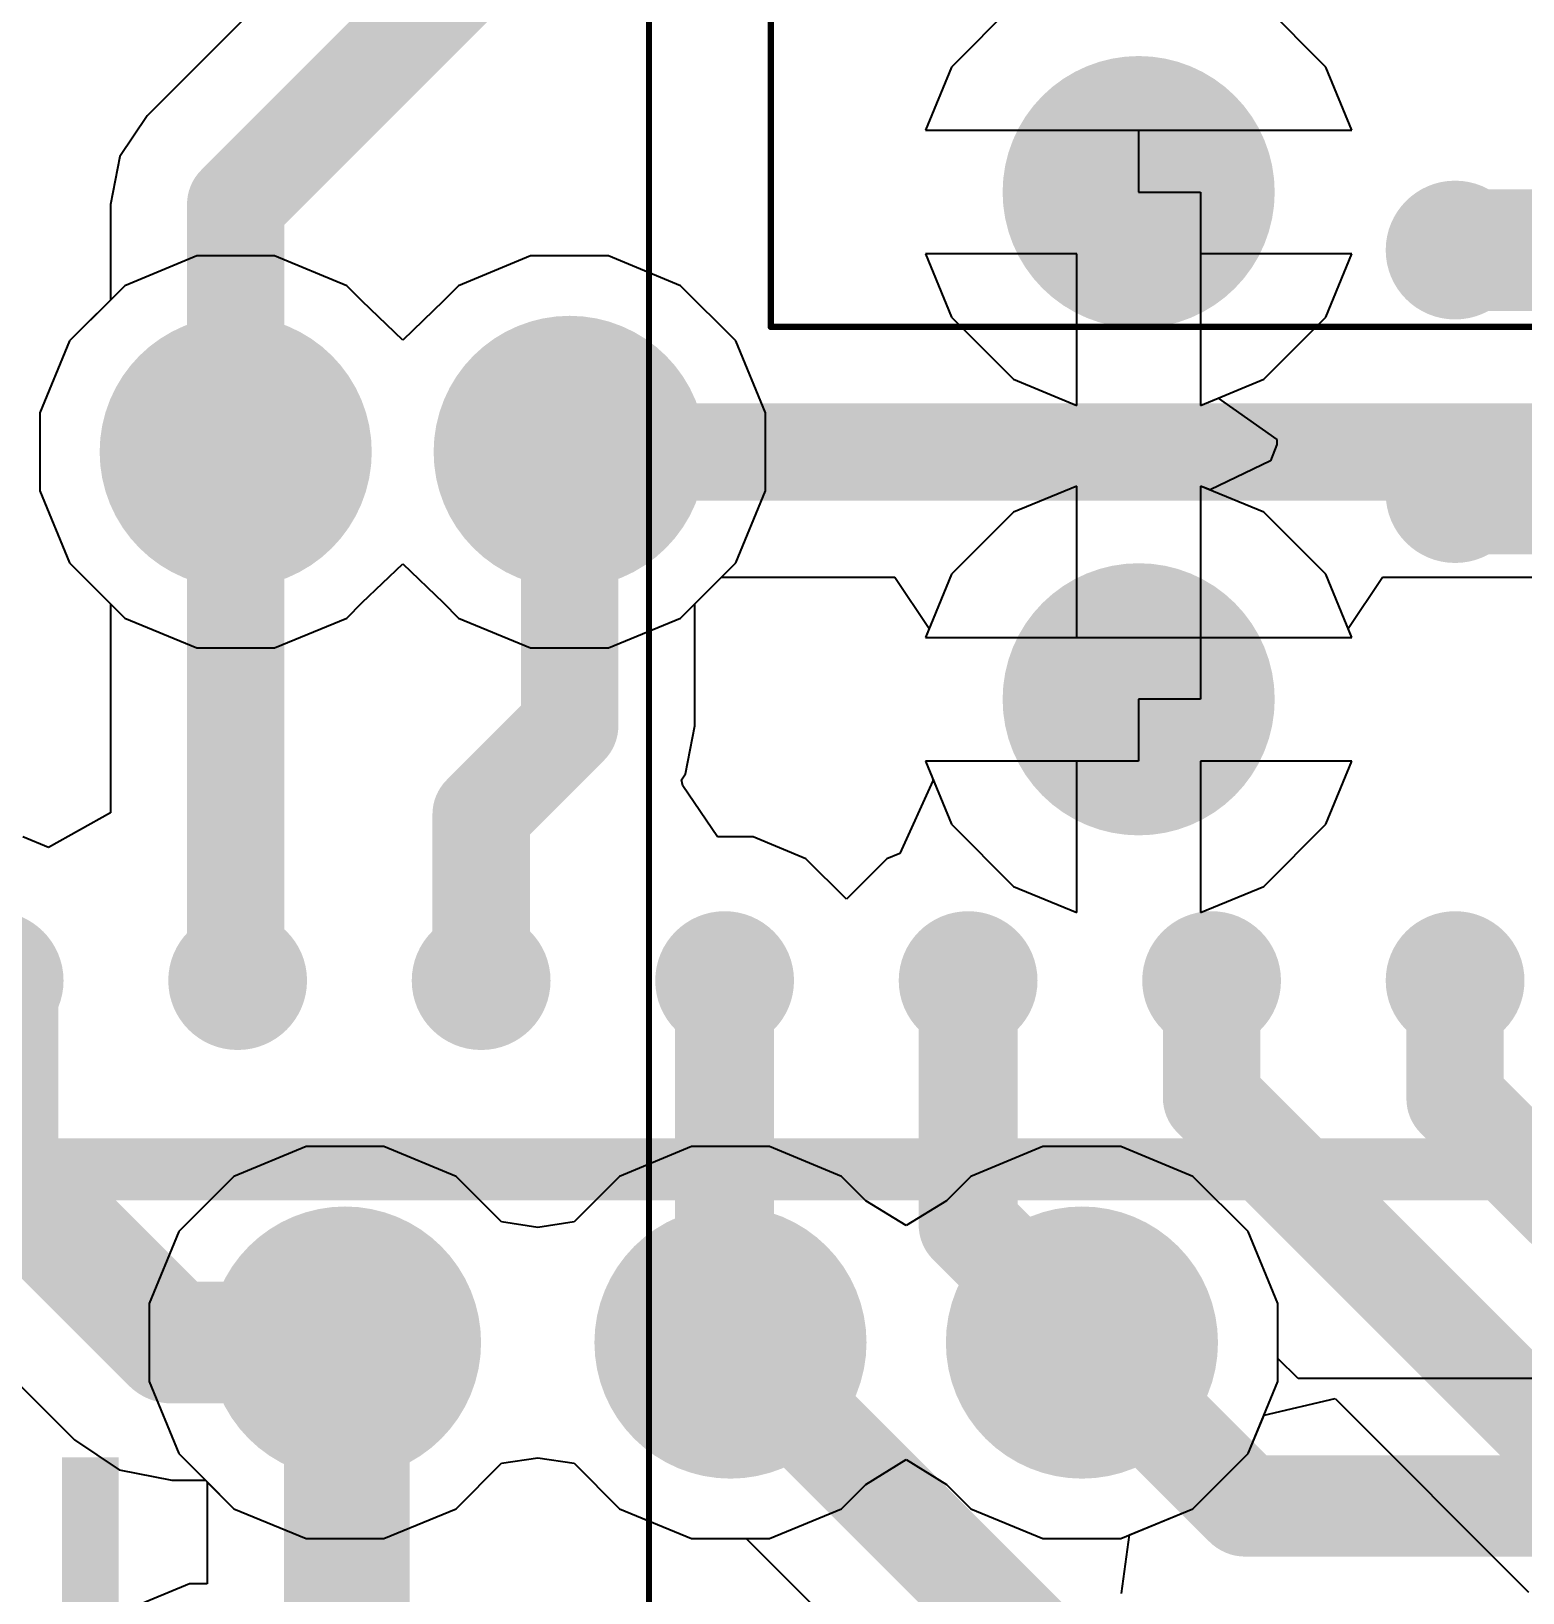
# Model space of a CAD drawing. Header units: inches. Extents: x 0 to 323, y -26 to 38.
# Drawn here: x 17.481 to 20.543, y 3.068 to 6.274 of the extents above; entities that cross this region are included whole.
import ezdxf

# ---------------------------------------------------------------- set-up
doc = ezdxf.new("R2010")
doc.units = ezdxf.units.IN
for name, color, linetype in [('Bottom Layer', 5, 'Continuous'), ('Bottom Overlay', 54, 'Continuous'), ('Bottom Paste', 16, 'Continuous'), ('Bottom Solder', 6, 'Continuous'), ('Drill Drawing', 1, 'Continuous'), ('GND', 76, 'Continuous'), ('Mechanical 3', 76, 'Continuous'), ('Power', 16, 'Continuous'), ('Top Layer', 1, 'Continuous'), ('Top Solder', 216, 'Continuous'), ('Via Holes', 16, 'Continuous')]:
    doc.layers.add(name, color=color, linetype=linetype)
doc.styles.add('Arial', font='', dxfattribs={"height": 0.2})
doc.styles.get('Arial').set_extended_font_data('Arial')

# ---------------------------------------------------------------- blocks, each defined once
blk = doc.blocks.new('_____2____40_B_23')
at = {"layer": 'Bottom Layer'}
h = blk.add_hatch(color=5, dxfattribs=at)
edge = h.paths.add_edge_path()
edge.add_arc((-2.25, 2), 0.1425, 0, 360)
h = blk.add_hatch(color=5, dxfattribs=at)
edge = h.paths.add_edge_path()
edge.add_arc((-1.75, 2), 0.1425, 0, 360)
h = blk.add_hatch(color=5, dxfattribs=at)
edge = h.paths.add_edge_path()
edge.add_arc((-1.25, 2), 0.1425, 0, 360)
h = blk.add_hatch(color=5, dxfattribs=at)
edge = h.paths.add_edge_path()
edge.add_arc((-0.75, 2), 0.1425, 0, 360)
h = blk.add_hatch(color=5, dxfattribs=at)
edge = h.paths.add_edge_path()
edge.add_arc((-0.25, 2), 0.1425, 0, 360)
h = blk.add_hatch(color=5, dxfattribs=at)
edge = h.paths.add_edge_path()
edge.add_arc((0.25, 2), 0.1425, 0, 360)
h = blk.add_hatch(color=5, dxfattribs=at)
edge = h.paths.add_edge_path()
edge.add_arc((0.75, 2), 0.1425, 0, 360)
h = blk.add_hatch(color=5, dxfattribs=at)
edge = h.paths.add_edge_path()
edge.add_arc((-2.25, 1), 0.1425, 0, 360)
h = blk.add_hatch(color=5, dxfattribs=at)
edge = h.paths.add_edge_path()
edge.add_arc((-2.25, 0.5), 0.1425, 0, 360)
at = {"layer": 'Bottom Paste'}
h = blk.add_hatch(color=16, dxfattribs=at)
edge = h.paths.add_edge_path()
edge.add_arc((-2.25, 2), 0.1425, 0, 360)
h = blk.add_hatch(color=16, dxfattribs=at)
edge = h.paths.add_edge_path()
edge.add_arc((-1.75, 2), 0.1425, 0, 360)
h = blk.add_hatch(color=16, dxfattribs=at)
edge = h.paths.add_edge_path()
edge.add_arc((-1.25, 2), 0.1425, 0, 360)
h = blk.add_hatch(color=16, dxfattribs=at)
edge = h.paths.add_edge_path()
edge.add_arc((-0.75, 2), 0.1425, 0, 360)
h = blk.add_hatch(color=16, dxfattribs=at)
edge = h.paths.add_edge_path()
edge.add_arc((-0.25, 2), 0.1425, 0, 360)
h = blk.add_hatch(color=16, dxfattribs=at)
edge = h.paths.add_edge_path()
edge.add_arc((0.25, 2), 0.1425, 0, 360)
h = blk.add_hatch(color=16, dxfattribs=at)
edge = h.paths.add_edge_path()
edge.add_arc((0.75, 2), 0.1425, 0, 360)
h = blk.add_hatch(color=16, dxfattribs=at)
edge = h.paths.add_edge_path()
edge.add_arc((-2.25, 1), 0.1425, 0, 360)
h = blk.add_hatch(color=16, dxfattribs=at)
edge = h.paths.add_edge_path()
edge.add_arc((-2.25, 0.5), 0.1425, 0, 360)
at = {"layer": 'Bottom Solder'}
h = blk.add_hatch(color=6, dxfattribs=at)
edge = h.paths.add_edge_path()
edge.add_arc((-2.25, 2), 0.1425, 0, 360)
h = blk.add_hatch(color=6, dxfattribs=at)
edge = h.paths.add_edge_path()
edge.add_arc((-1.75, 2), 0.1425, 0, 360)
h = blk.add_hatch(color=6, dxfattribs=at)
edge = h.paths.add_edge_path()
edge.add_arc((-1.25, 2), 0.1425, 0, 360)
h = blk.add_hatch(color=6, dxfattribs=at)
edge = h.paths.add_edge_path()
edge.add_arc((-0.75, 2), 0.1425, 0, 360)
h = blk.add_hatch(color=6, dxfattribs=at)
edge = h.paths.add_edge_path()
edge.add_arc((-0.25, 2), 0.1425, 0, 360)
h = blk.add_hatch(color=6, dxfattribs=at)
edge = h.paths.add_edge_path()
edge.add_arc((0.25, 2), 0.1425, 0, 360)
h = blk.add_hatch(color=6, dxfattribs=at)
edge = h.paths.add_edge_path()
edge.add_arc((0.75, 2), 0.1425, 0, 360)
h = blk.add_hatch(color=6, dxfattribs=at)
edge = h.paths.add_edge_path()
edge.add_arc((-2.25, 1), 0.1425, 0, 360)
h = blk.add_hatch(color=6, dxfattribs=at)
edge = h.paths.add_edge_path()
edge.add_arc((-2.25, 0.5), 0.1425, 0, 360)
at = {"layer": 'Bottom Overlay'}
blk.add_lwpolyline([(3.1496, 2.3876, 0.127, 0.127, 0), (-3.4544, 2.3876, 0.127, 0.127, 0)], format="xyseb", dxfattribs=at)

msp = doc.modelspace()

# ---------------------------------------------------------------- hatches: boundary and pattern name
at = {"layer": 'Bottom Layer'}
h = msp.add_hatch(color=5, dxfattribs=at)
edge = h.paths.add_edge_path()
edge.add_arc((19.7546, 5.9436), 0.25, 0, 360)
h = msp.add_hatch(color=5, dxfattribs=at)
edge = h.paths.add_edge_path()
edge.add_arc((17.9004, 5.4102), 0.25, 0, 360)
h = msp.add_hatch(color=5, dxfattribs=at)
edge = h.paths.add_edge_path()
edge.add_arc((18.5862, 5.4102), 0.25, 0, 360)
h = msp.add_hatch(color=5, dxfattribs=at)
edge = h.paths.add_edge_path()
edge.add_arc((19.7546, 4.9022), 0.25, 0, 360)
h = msp.add_hatch(color=5, dxfattribs=at)
edge = h.paths.add_edge_path()
edge.add_arc((18.1249, 3.5814), 0.25, 0, 360)
h = msp.add_hatch(color=5, dxfattribs=at)
edge = h.paths.add_edge_path()
edge.add_arc((18.9164, 3.5814), 0.25, 0, 360)
h = msp.add_hatch(color=5, dxfattribs=at)
edge = h.paths.add_edge_path()
edge.add_arc((19.6381, 3.5814), 0.25, 0, 360)
at = {"layer": 'Bottom Solder'}
h = msp.add_hatch(color=6, dxfattribs=at)
edge = h.paths.add_edge_path()
edge.add_arc((19.7546, 5.9436), 0.15, 0, 360)
h = msp.add_hatch(color=6, dxfattribs=at)
edge = h.paths.add_edge_path()
edge.add_arc((17.9004, 5.4102), 0.15, 0, 360)
h = msp.add_hatch(color=6, dxfattribs=at)
edge = h.paths.add_edge_path()
edge.add_arc((18.5862, 5.4102), 0.15, 0, 360)
h = msp.add_hatch(color=6, dxfattribs=at)
edge = h.paths.add_edge_path()
edge.add_arc((19.7546, 4.9022), 0.15, 0, 360)
h = msp.add_hatch(color=6, dxfattribs=at)
edge = h.paths.add_edge_path()
edge.add_arc((18.1249, 3.5814), 0.15, 0, 360)
h = msp.add_hatch(color=6, dxfattribs=at)
edge = h.paths.add_edge_path()
edge.add_arc((18.9164, 3.5814), 0.15, 0, 360)
h = msp.add_hatch(color=6, dxfattribs=at)
edge = h.paths.add_edge_path()
edge.add_arc((19.6381, 3.5814), 0.15, 0, 360)
at = {"layer": 'GND'}
h = msp.add_hatch(color=76, dxfattribs=at)
edge = h.paths.add_edge_path()
edge.add_arc((19.7546, 5.9436), 0.25, 0, 360)
h = msp.add_hatch(color=76, dxfattribs=at)
edge = h.paths.add_edge_path()
edge.add_arc((17.9004, 5.4102), 0.25, 0, 360)
h = msp.add_hatch(color=76, dxfattribs=at)
edge = h.paths.add_edge_path()
edge.add_arc((18.5862, 5.4102), 0.25, 0, 360)
h = msp.add_hatch(color=76, dxfattribs=at)
edge = h.paths.add_edge_path()
edge.add_arc((19.7546, 4.9022), 0.25, 0, 360)
h = msp.add_hatch(color=76, dxfattribs=at)
edge = h.paths.add_edge_path()
edge.add_arc((18.1249, 3.5814), 0.25, 0, 360)
h = msp.add_hatch(color=76, dxfattribs=at)
edge = h.paths.add_edge_path()
edge.add_arc((18.9164, 3.5814), 0.25, 0, 360)
h = msp.add_hatch(color=76, dxfattribs=at)
edge = h.paths.add_edge_path()
edge.add_arc((19.6381, 3.5814), 0.25, 0, 360)
at = {"layer": 'Power'}
h = msp.add_hatch(color=16, dxfattribs=at)
edge = h.paths.add_edge_path()
edge.add_arc((19.7546, 5.9436), 0.25, 0, 360)
h = msp.add_hatch(color=16, dxfattribs=at)
edge = h.paths.add_edge_path()
edge.add_arc((17.9004, 5.4102), 0.25, 0, 360)
h = msp.add_hatch(color=16, dxfattribs=at)
edge = h.paths.add_edge_path()
edge.add_arc((18.5862, 5.4102), 0.25, 0, 360)
h = msp.add_hatch(color=16, dxfattribs=at)
edge = h.paths.add_edge_path()
edge.add_arc((19.7546, 4.9022), 0.25, 0, 360)
h = msp.add_hatch(color=16, dxfattribs=at)
edge = h.paths.add_edge_path()
edge.add_arc((18.1249, 3.5814), 0.25, 0, 360)
h = msp.add_hatch(color=16, dxfattribs=at)
edge = h.paths.add_edge_path()
edge.add_arc((18.9164, 3.5814), 0.25, 0, 360)
h = msp.add_hatch(color=16, dxfattribs=at)
edge = h.paths.add_edge_path()
edge.add_arc((19.6381, 3.5814), 0.25, 0, 360)
at = {"layer": 'Top Layer'}
h = msp.add_hatch(color=1, dxfattribs=at)
edge = h.paths.add_edge_path()
edge.add_arc((19.7546, 5.9436), 0.25, 0, 360)
h = msp.add_hatch(color=1, dxfattribs=at)
edge = h.paths.add_edge_path()
edge.add_arc((17.9004, 5.4102), 0.25, 0, 360)
h = msp.add_hatch(color=1, dxfattribs=at)
edge = h.paths.add_edge_path()
edge.add_arc((18.5862, 5.4102), 0.25, 0, 360)
h = msp.add_hatch(color=1, dxfattribs=at)
edge = h.paths.add_edge_path()
edge.add_arc((19.7546, 4.9022), 0.25, 0, 360)
h = msp.add_hatch(color=1, dxfattribs=at)
edge = h.paths.add_edge_path()
edge.add_arc((18.1249, 3.5814), 0.25, 0, 360)
h = msp.add_hatch(color=1, dxfattribs=at)
edge = h.paths.add_edge_path()
edge.add_arc((18.9164, 3.5814), 0.25, 0, 360)
h = msp.add_hatch(color=1, dxfattribs=at)
edge = h.paths.add_edge_path()
edge.add_arc((19.6381, 3.5814), 0.25, 0, 360)
at = {"layer": 'Top Solder'}
h = msp.add_hatch(color=216, dxfattribs=at)
edge = h.paths.add_edge_path()
edge.add_arc((19.7546, 5.9436), 0.15, 0, 360)
h = msp.add_hatch(color=216, dxfattribs=at)
edge = h.paths.add_edge_path()
edge.add_arc((17.9004, 5.4102), 0.15, 0, 360)
h = msp.add_hatch(color=216, dxfattribs=at)
edge = h.paths.add_edge_path()
edge.add_arc((18.5862, 5.4102), 0.15, 0, 360)
h = msp.add_hatch(color=216, dxfattribs=at)
edge = h.paths.add_edge_path()
edge.add_arc((19.7546, 4.9022), 0.15, 0, 360)
h = msp.add_hatch(color=216, dxfattribs=at)
edge = h.paths.add_edge_path()
edge.add_arc((18.1249, 3.5814), 0.15, 0, 360)
h = msp.add_hatch(color=216, dxfattribs=at)
edge = h.paths.add_edge_path()
edge.add_arc((18.9164, 3.5814), 0.15, 0, 360)
h = msp.add_hatch(color=216, dxfattribs=at)
edge = h.paths.add_edge_path()
edge.add_arc((19.6381, 3.5814), 0.15, 0, 360)
at = {"layer": 'Via Holes'}
h = msp.add_hatch(color=7, dxfattribs=at)
edge = h.paths.add_edge_path()
edge.add_arc((19.7546, 5.9436), 0.15, 0, 360)
h = msp.add_hatch(color=7, dxfattribs=at)
edge = h.paths.add_edge_path()
edge.add_arc((17.9004, 5.4102), 0.15, 0, 360)
h = msp.add_hatch(color=7, dxfattribs=at)
edge = h.paths.add_edge_path()
edge.add_arc((18.5862, 5.4102), 0.15, 0, 360)
h = msp.add_hatch(color=7, dxfattribs=at)
edge = h.paths.add_edge_path()
edge.add_arc((19.7546, 4.9022), 0.15, 0, 360)
h = msp.add_hatch(color=7, dxfattribs=at)
edge = h.paths.add_edge_path()
edge.add_arc((18.1249, 3.5814), 0.15, 0, 360)
h = msp.add_hatch(color=7, dxfattribs=at)
edge = h.paths.add_edge_path()
edge.add_arc((18.9164, 3.5814), 0.15, 0, 360)
h = msp.add_hatch(color=7, dxfattribs=at)
edge = h.paths.add_edge_path()
edge.add_arc((19.6381, 3.5814), 0.15, 0, 360)

# ---------------------------------------------------------------- linework, layer by layer
at = {"layer": 'Bottom Layer'}
for p, q in [((19.4979, 6.3278), (19.3704, 6.2003)), ((19.3704, 6.2003), (19.3167, 6.0706)), ((19.3167, 6.0706), (19.7546, 6.0706)), ((19.7546, 6.0706), (19.7546, 5.9436)), ((19.7546, 5.9436), (19.8816, 5.9436)), ((19.8816, 5.9436), (19.8816, 5.5057)), ((17.8203, 5.8126), (17.6724, 5.7513)), ((17.9804, 5.8126), (17.8203, 5.8126)), ((18.1283, 5.7513), (17.9804, 5.8126)), ((18.5061, 5.8126), (18.3582, 5.7513)), ((18.6662, 5.8126), (18.5061, 5.8126)), ((18.8141, 5.7513), (18.6662, 5.8126)), ((19.6276, 5.8166), (19.3167, 5.8166)), ((19.3167, 5.8166), (19.3704, 5.6869)), ((19.6276, 5.5057), (19.6276, 5.8166)), ((17.6724, 5.7513), (17.5593, 5.6382)), ((18.1603, 5.7194), (18.1283, 5.7513)), ((18.3582, 5.7513), (18.3263, 5.7194)), ((18.9273, 5.6382), (18.8141, 5.7513)), ((18.2433, 5.6398), (18.1603, 5.7194)), ((18.3263, 5.7194), (18.2433, 5.6398)), ((19.3704, 5.6869), (19.4979, 5.5594)), ((17.5593, 5.6382), (17.498, 5.4903)), ((18.9886, 5.4903), (18.9273, 5.6382)), ((19.4979, 5.5594), (19.6276, 5.5057)), ((19.8816, 5.5057), (19.9176, 5.5206)), ((19.9176, 5.5206), (20.0386, 5.4358)), ((17.498, 5.4903), (17.498, 5.3302)), ((18.9886, 5.3302), (18.9886, 5.4903)), ((20.0382, 5.4255), (20.0255, 5.3915)), ((20.0386, 5.4358), (20.0382, 5.4255)), ((20.0255, 5.3915), (19.9011, 5.3321)), ((17.498, 5.3302), (17.5593, 5.1823)), ((18.9273, 5.1823), (18.9886, 5.3302)), ((19.6276, 5.3401), (19.4979, 5.2864)), ((19.6276, 5.0292), (19.6276, 5.3401)), ((19.9011, 5.3321), (19.8816, 5.3401)), ((19.8816, 5.3401), (19.8816, 4.9022)), ((19.4979, 5.2864), (19.3704, 5.1589)), ((17.5593, 5.1823), (17.643, 5.0985)), ((18.8435, 5.0985), (18.9273, 5.1823)), ((19.3704, 5.1589), (19.3167, 5.0292)), ((17.643, 5.0985), (17.643, 4.6689)), ((18.8435, 4.8477), (18.8435, 5.0985)), ((19.3167, 5.0292), (19.6276, 5.0292)), ((19.8816, 4.9022), (19.7546, 4.9022)), ((19.7546, 4.9022), (19.7546, 4.7752)), ((18.8239, 4.7493), (18.8435, 4.8477)), ((18.8157, 4.7368), (18.8239, 4.7493)), ((19.7546, 4.7752), (19.3167, 4.7752)), ((19.3167, 4.7752), (19.3311, 4.7404)), ((18.8188, 4.7245), (18.8157, 4.7368)), ((18.89, 4.6195), (18.8188, 4.7245)), ((19.3317, 4.735), (19.2642, 4.5857)), ((19.3311, 4.7404), (19.3317, 4.735)), ((17.643, 4.6689), (17.516, 4.5976)), ((17.516, 4.5976), (17.463, 4.6195)), ((18.963, 4.6195), (18.89, 4.6195)), ((19.0714, 4.5746), (18.963, 4.6195)), ((19.2642, 4.5857), (19.2373, 4.5746)), ((19.1544, 4.4917), (19.0714, 4.5746)), ((19.2373, 4.5746), (19.1544, 4.4917)), ((17.4295, 3.5212), (17.5693, 3.3814)), ((20.012, 3.4326), (20.1579, 3.4663)), ((20.1579, 3.4663), (20.555, 3.0692)), ((19.9793, 3.3535), (20.012, 3.4326)), ((17.5693, 3.3814), (17.6611, 3.3201)), ((18.4461, 3.3335), (18.5206, 3.345)), ((18.5206, 3.345), (18.5952, 3.3335)), ((19.1943, 3.2902), (19.2773, 3.3413)), ((19.2773, 3.3413), (19.3602, 3.2902)), ((19.8661, 3.2403), (19.9793, 3.3535)), ((17.6611, 3.3201), (17.7693, 3.2986)), ((18.3528, 3.2403), (18.4461, 3.3335)), ((18.5952, 3.3335), (18.6884, 3.2403)), ((17.7693, 3.2986), (17.8386, 3.2986)), ((17.8386, 3.2986), (17.8969, 3.2403)), ((19.1443, 3.2403), (19.1943, 3.2902)), ((19.3602, 3.2902), (19.4102, 3.2403)), ((17.8969, 3.2403), (18.0448, 3.179)), ((18.2049, 3.179), (18.3528, 3.2403)), ((18.6884, 3.2403), (18.8363, 3.179)), ((18.9964, 3.179), (19.1443, 3.2403)), ((19.4102, 3.2403), (19.5581, 3.179)), ((19.7182, 3.179), (19.8661, 3.2403)), ((18.0448, 3.179), (18.2049, 3.179)), ((18.8363, 3.179), (18.9964, 3.179)), ((19.5581, 3.179), (19.7182, 3.179))]:
    msp.add_line(p, q, dxfattribs=at)
for points in [[(20.4044, 5.8246, 0.25, 0.25, 0), (20.9044, 5.8246, 0.25, 0.25, 0)], [(17.9004, 4.3286, 0.2, 0.2, 0), (17.9004, 5.4102, 0.2, 0.2, 0)], [(18.5862, 4.8477, 0.2, 0.2, 0), (18.5862, 5.4102, 0.2, 0.2, 0)], [(20.4044, 5.3246, 0.25, 0.25, 0), (20.9044, 5.3246, 0.25, 0.25, 0)], [(18.4044, 4.6659, 0.2, 0.2, 0), (18.5862, 4.8477, 0.2, 0.2, 0)], [(18.4044, 4.3246, 0.2, 0.2, 0), (18.4044, 4.6659, 0.2, 0.2, 0)], [(17.4044, 4.3246, 0.25, 0.25, 0), (17.4111, 4.3179, 0.25, 0.25, 0)], [(17.4111, 3.9396, 0.25, 0.25, 0), (17.4111, 4.3179, 0.25, 0.25, 0)], [(18.9044, 3.5948, 0.2032, 0.2032, 0), (18.9044, 4.3246, 0.2032, 0.2032, 0)], [(19.4044, 3.8234, 0.2032, 0.2032, 0), (19.4044, 4.3246, 0.2032, 0.2032, 0)], [(19.9044, 4.3246, 0.254, 0.254, 0), (19.9103, 4.3187, 0.254, 0.254, 0)], [(19.9044, 4.0837, 0.2, 0.2, 0), (19.9044, 4.3246, 0.2, 0.2, 0)], [(20.4044, 4.3246, 0.254, 0.254, 0), (20.4103, 4.3187, 0.254, 0.254, 0)], [(20.4044, 4.0821, 0.2, 0.2, 0), (20.4044, 4.3246, 0.2, 0.2, 0)], [(19.9044, 4.0837, 0.2, 0.2, 0), (20.7369, 3.2512, 0.2, 0.2, 0)], [(20.4044, 4.0821, 0.2, 0.2, 0), (20.6264, 3.8601, 0.2, 0.2, 0)], [(17.4111, 3.9396, 0.25, 0.25, 0), (17.7693, 3.5814, 0.25, 0.25, 0)], [(20.6264, 3.8601, 0.2, 0.2, 0), (21.6563, 3.8601, 0.2, 0.2, 0)], [(19.4044, 3.8234, 0.2032, 0.2032, 0), (19.6381, 3.5897, 0.2032, 0.2032, 0)], [(17.7693, 3.5814, 0.25, 0.25, 0), (18.1249, 3.5814, 0.25, 0.25, 0)], [(19.6381, 3.5897, 0.2032, 0.2032, 0), (19.6381, 3.6151, 0.2032, 0.2032, 0)], [(19.6381, 3.5814, 0.2032, 0.2032, 0), (19.6381, 3.5897, 0.2032, 0.2032, 0)]]:
    msp.add_lwpolyline(points, format="xyseb", dxfattribs=at)
for points in [[(20.3419, 5.8246, 0.125, 0.125, 1), (20.4669, 5.8246, 0.125, 0.125, 1)], [(17.8504, 5.4102, 0.1, 0.1, 1), (17.9504, 5.4102, 0.1, 0.1, 1)], [(18.5362, 5.4102, 0.1, 0.1, 1), (18.6362, 5.4102, 0.1, 0.1, 1)], [(20.3419, 5.3246, 0.125, 0.125, 1), (20.4669, 5.3246, 0.125, 0.125, 1)], [(18.5362, 4.8477, 0.1, 0.1, 1), (18.6362, 4.8477, 0.1, 0.1, 1)], [(18.5362, 4.8477, 0.1, 0.1, 1), (18.6362, 4.8477, 0.1, 0.1, 1)], [(18.3544, 4.6659, 0.1, 0.1, 1), (18.4544, 4.6659, 0.1, 0.1, 1)], [(18.3544, 4.6659, 0.1, 0.1, 1), (18.4544, 4.6659, 0.1, 0.1, 1)], [(17.3419, 4.3246, 0.125, 0.125, 1), (17.4669, 4.3246, 0.125, 0.125, 1)], [(17.3486, 4.3179, 0.125, 0.125, 1), (17.4736, 4.3179, 0.125, 0.125, 1)], [(17.3486, 4.3179, 0.125, 0.125, 1), (17.4736, 4.3179, 0.125, 0.125, 1)], [(17.8504, 4.3286, 0.1, 0.1, 1), (17.9504, 4.3286, 0.1, 0.1, 1)], [(18.3544, 4.3246, 0.1, 0.1, 1), (18.4544, 4.3246, 0.1, 0.1, 1)], [(18.8536, 4.3246, 0.1016, 0.1016, 1), (18.9552, 4.3246, 0.1016, 0.1016, 1)], [(19.3536, 4.3246, 0.1016, 0.1016, 1), (19.4552, 4.3246, 0.1016, 0.1016, 1)], [(19.8409, 4.3246, 0.127, 0.127, 1), (19.9679, 4.3246, 0.127, 0.127, 1)], [(19.8468, 4.3187, 0.127, 0.127, 1), (19.9738, 4.3187, 0.127, 0.127, 1)], [(19.8544, 4.3246, 0.1, 0.1, 1), (19.9544, 4.3246, 0.1, 0.1, 1)], [(20.3409, 4.3246, 0.127, 0.127, 1), (20.4679, 4.3246, 0.127, 0.127, 1)], [(20.3468, 4.3187, 0.127, 0.127, 1), (20.4738, 4.3187, 0.127, 0.127, 1)], [(20.3544, 4.3246, 0.1, 0.1, 1), (20.4544, 4.3246, 0.1, 0.1, 1)], [(19.8544, 4.0837, 0.1, 0.1, 1), (19.9544, 4.0837, 0.1, 0.1, 1)], [(19.8544, 4.0837, 0.1, 0.1, 1), (19.9544, 4.0837, 0.1, 0.1, 1)], [(20.3544, 4.0821, 0.1, 0.1, 1), (20.4544, 4.0821, 0.1, 0.1, 1)], [(20.3544, 4.0821, 0.1, 0.1, 1), (20.4544, 4.0821, 0.1, 0.1, 1)], [(17.3486, 3.9396, 0.125, 0.125, 1), (17.4736, 3.9396, 0.125, 0.125, 1)], [(17.3486, 3.9396, 0.125, 0.125, 1), (17.4736, 3.9396, 0.125, 0.125, 1)], [(20.5764, 3.8601, 0.1, 0.1, 1), (20.6764, 3.8601, 0.1, 0.1, 1)], [(20.5764, 3.8601, 0.1, 0.1, 1), (20.6764, 3.8601, 0.1, 0.1, 1)], [(19.3536, 3.8234, 0.1016, 0.1016, 1), (19.4552, 3.8234, 0.1016, 0.1016, 1)], [(19.3536, 3.8234, 0.1016, 0.1016, 1), (19.4552, 3.8234, 0.1016, 0.1016, 1)], [(17.7068, 3.5814, 0.125, 0.125, 1), (17.8318, 3.5814, 0.125, 0.125, 1)], [(17.7068, 3.5814, 0.125, 0.125, 1), (17.8318, 3.5814, 0.125, 0.125, 1)], [(18.0624, 3.5814, 0.125, 0.125, 1), (18.1874, 3.5814, 0.125, 0.125, 1)], [(18.8536, 3.5948, 0.1016, 0.1016, 1), (18.9552, 3.5948, 0.1016, 0.1016, 1)], [(19.5873, 3.6151, 0.1016, 0.1016, 1), (19.6889, 3.6151, 0.1016, 0.1016, 1)], [(19.5873, 3.5897, 0.1016, 0.1016, 1), (19.6889, 3.5897, 0.1016, 0.1016, 1)], [(19.5873, 3.5897, 0.1016, 0.1016, 1), (19.6889, 3.5897, 0.1016, 0.1016, 1)], [(19.5873, 3.5897, 0.1016, 0.1016, 1), (19.6889, 3.5897, 0.1016, 0.1016, 1)], [(19.5873, 3.5814, 0.1016, 0.1016, 1), (19.6889, 3.5814, 0.1016, 0.1016, 1)]]:
    msp.add_lwpolyline(points, format="xyseb", close=True, dxfattribs=at)
at = {"layer": 'Drill Drawing'}
for points in [[(20.0086, 5.9436, 0.0508, 0.0508, 1), (19.5006, 5.9436, 0.0508, 0.0508, 1)], [(19.4879, 5.9436, 0.0254, 0.0254, 1), (19.5133, 5.9436, 0.0254, 0.0254, 1)], [(19.9959, 5.9436, 0.0254, 0.0254, 1), (20.0213, 5.9436, 0.0254, 0.0254, 1)], [(18.1544, 5.4102, 0.0508, 0.0508, 1), (17.6464, 5.4102, 0.0508, 0.0508, 1)], [(18.8402, 5.4102, 0.0508, 0.0508, 1), (18.3322, 5.4102, 0.0508, 0.0508, 1)], [(17.6337, 5.4102, 0.0254, 0.0254, 1), (17.6591, 5.4102, 0.0254, 0.0254, 1)], [(18.1417, 5.4102, 0.0254, 0.0254, 1), (18.1671, 5.4102, 0.0254, 0.0254, 1)], [(18.3195, 5.4102, 0.0254, 0.0254, 1), (18.3449, 5.4102, 0.0254, 0.0254, 1)], [(18.8275, 5.4102, 0.0254, 0.0254, 1), (18.8529, 5.4102, 0.0254, 0.0254, 1)], [(20.0086, 4.9022, 0.0508, 0.0508, 1), (19.5006, 4.9022, 0.0508, 0.0508, 1)], [(19.4879, 4.9022, 0.0254, 0.0254, 1), (19.5133, 4.9022, 0.0254, 0.0254, 1)], [(19.9959, 4.9022, 0.0254, 0.0254, 1), (20.0213, 4.9022, 0.0254, 0.0254, 1)], [(18.3789, 3.5814, 0.0508, 0.0508, 1), (17.8709, 3.5814, 0.0508, 0.0508, 1)], [(19.1704, 3.5814, 0.0508, 0.0508, 1), (18.6624, 3.5814, 0.0508, 0.0508, 1)], [(19.8921, 3.5814, 0.0508, 0.0508, 1), (19.3841, 3.5814, 0.0508, 0.0508, 1)], [(17.8582, 3.5814, 0.0254, 0.0254, 1), (17.8836, 3.5814, 0.0254, 0.0254, 1)], [(18.3662, 3.5814, 0.0254, 0.0254, 1), (18.3916, 3.5814, 0.0254, 0.0254, 1)], [(18.6497, 3.5814, 0.0254, 0.0254, 1), (18.6751, 3.5814, 0.0254, 0.0254, 1)], [(19.1577, 3.5814, 0.0254, 0.0254, 1), (19.1831, 3.5814, 0.0254, 0.0254, 1)], [(19.3714, 3.5814, 0.0254, 0.0254, 1), (19.3968, 3.5814, 0.0254, 0.0254, 1)], [(19.8794, 3.5814, 0.0254, 0.0254, 1), (19.9048, 3.5814, 0.0254, 0.0254, 1)]]:
    msp.add_lwpolyline(points, format="xyseb", close=True, dxfattribs=at)
at = {"layer": 'GND'}
for p, q in [((19.4979, 6.3278), (19.3704, 6.2003)), ((20.1388, 6.2003), (20.0113, 6.3278)), ((19.3704, 6.2003), (19.3167, 6.0706)), ((20.1925, 6.0706), (20.1388, 6.2003)), ((19.3167, 6.0706), (20.1925, 6.0706)), ((17.8203, 5.8126), (17.6724, 5.7513)), ((17.9804, 5.8126), (17.8203, 5.8126)), ((18.1283, 5.7513), (17.9804, 5.8126)), ((18.5061, 5.8126), (18.3582, 5.7513)), ((18.6662, 5.8126), (18.5061, 5.8126)), ((18.8141, 5.7513), (18.6662, 5.8126)), ((19.6276, 5.8166), (19.3167, 5.8166)), ((19.3167, 5.8166), (19.3704, 5.6869)), ((19.6276, 5.5057), (19.6276, 5.8166)), ((20.1925, 5.8166), (19.8816, 5.8166)), ((19.8816, 5.8166), (19.8816, 5.5057)), ((20.1388, 5.6869), (20.1925, 5.8166)), ((17.6724, 5.7513), (17.5593, 5.6382)), ((18.1603, 5.7194), (18.1283, 5.7513)), ((18.3582, 5.7513), (18.3263, 5.7194)), ((18.9273, 5.6382), (18.8141, 5.7513)), ((18.2433, 5.6398), (18.1603, 5.7194)), ((18.3263, 5.7194), (18.2433, 5.6398)), ((19.3704, 5.6869), (19.4979, 5.5594)), ((20.0113, 5.5594), (20.1388, 5.6869)), ((17.5593, 5.6382), (17.498, 5.4903)), ((18.9886, 5.4903), (18.9273, 5.6382)), ((19.4979, 5.5594), (19.6276, 5.5057)), ((19.8816, 5.5057), (20.0113, 5.5594)), ((17.498, 5.4903), (17.498, 5.3302)), ((18.9886, 5.3302), (18.9886, 5.4903)), ((17.498, 5.3302), (17.5593, 5.1823)), ((18.9273, 5.1823), (18.9886, 5.3302)), ((19.6276, 5.3401), (19.4979, 5.2864)), ((19.6276, 5.0292), (19.6276, 5.3401)), ((20.0113, 5.2864), (19.8816, 5.3401)), ((19.8816, 5.3401), (19.8816, 5.0292)), ((19.4979, 5.2864), (19.3704, 5.1589)), ((20.1388, 5.1589), (20.0113, 5.2864)), ((17.5593, 5.1823), (17.6724, 5.0691)), ((18.1603, 5.1011), (18.2433, 5.1806)), ((18.2433, 5.1806), (18.3263, 5.1011)), ((18.8141, 5.0691), (18.9273, 5.1823)), ((19.3704, 5.1589), (19.3167, 5.0292)), ((20.1925, 5.0292), (20.1388, 5.1589)), ((18.1283, 5.0691), (18.1603, 5.1011)), ((18.3263, 5.1011), (18.3582, 5.0691)), ((17.6724, 5.0691), (17.8203, 5.0078)), ((17.9804, 5.0078), (18.1283, 5.0691)), ((18.3582, 5.0691), (18.5061, 5.0078)), ((18.6662, 5.0078), (18.8141, 5.0691)), ((17.8203, 5.0078), (17.9804, 5.0078)), ((18.5061, 5.0078), (18.6662, 5.0078)), ((19.3167, 5.0292), (19.6276, 5.0292)), ((19.8816, 5.0292), (20.1925, 5.0292)), ((19.6276, 4.7752), (19.3167, 4.7752)), ((19.3167, 4.7752), (19.3704, 4.6455)), ((19.6276, 4.4643), (19.6276, 4.7752)), ((20.1925, 4.7752), (19.8816, 4.7752)), ((19.8816, 4.7752), (19.8816, 4.4643)), ((20.1388, 4.6455), (20.1925, 4.7752)), ((19.3704, 4.6455), (19.4979, 4.518)), ((20.0113, 4.518), (20.1388, 4.6455)), ((19.4979, 4.518), (19.6276, 4.4643)), ((19.8816, 4.4643), (20.0113, 4.518)), ((18.0448, 3.9838), (17.8969, 3.9225)), ((18.2049, 3.9838), (18.0448, 3.9838)), ((18.3528, 3.9225), (18.2049, 3.9838)), ((18.8363, 3.9838), (18.6884, 3.9225)), ((18.9964, 3.9838), (18.8363, 3.9838)), ((19.1443, 3.9225), (18.9964, 3.9838)), ((19.5581, 3.9838), (19.4102, 3.9225)), ((19.7182, 3.9838), (19.5581, 3.9838)), ((19.8661, 3.9225), (19.7182, 3.9838)), ((17.8969, 3.9225), (17.7837, 3.8094)), ((18.4461, 3.8293), (18.3528, 3.9225)), ((18.6884, 3.9225), (18.5952, 3.8293)), ((19.1943, 3.8726), (19.1443, 3.9225)), ((19.4102, 3.9225), (19.3602, 3.8726)), ((19.9793, 3.8094), (19.8661, 3.9225)), ((19.2773, 3.8215), (19.1943, 3.8726)), ((19.3602, 3.8726), (19.2773, 3.8215)), ((18.5206, 3.8178), (18.4461, 3.8293)), ((18.5952, 3.8293), (18.5206, 3.8178)), ((17.7837, 3.8094), (17.7225, 3.6615)), ((20.0405, 3.6615), (19.9793, 3.8094)), ((17.7225, 3.6615), (17.7225, 3.5014)), ((20.0405, 3.5014), (20.0405, 3.6615)), ((17.7225, 3.5014), (17.7837, 3.3535)), ((19.9793, 3.3535), (20.0405, 3.5014)), ((17.7837, 3.3535), (17.8969, 3.2403)), ((18.4461, 3.3335), (18.5206, 3.345)), ((18.5206, 3.345), (18.5952, 3.3335)), ((19.1943, 3.2902), (19.2773, 3.3413)), ((19.2773, 3.3413), (19.3602, 3.2902)), ((19.8661, 3.2403), (19.9793, 3.3535)), ((18.3528, 3.2403), (18.4461, 3.3335)), ((18.5952, 3.3335), (18.6884, 3.2403)), ((19.1443, 3.2403), (19.1943, 3.2902)), ((19.3602, 3.2902), (19.4102, 3.2403)), ((17.8969, 3.2403), (18.0448, 3.179)), ((18.2049, 3.179), (18.3528, 3.2403)), ((18.6884, 3.2403), (18.8363, 3.179)), ((18.9964, 3.179), (19.1443, 3.2403)), ((19.4102, 3.2403), (19.5581, 3.179)), ((19.7182, 3.179), (19.8661, 3.2403)), ((18.0448, 3.179), (18.2049, 3.179)), ((18.8363, 3.179), (18.9964, 3.179)), ((19.5581, 3.179), (19.7182, 3.179))]:
    msp.add_line(p, q, dxfattribs=at)
at = {"layer": 'Mechanical 3'}
for points in [[(18.9992, 5.6668, 0.0127, 0.0127, 0), (18.9992, 13.6115, 0.0127, 0.0127, 0)], [(18.9992, 5.6668, 0.0127, 0.0127, 0), (18.9992, 13.6115, 0.0127, 0.0127, 0)], [(18.7492, 0.8368, 0.0127, 0.0127, 0), (18.7492, 8.7815, 0.0127, 0.0127, 0)], [(18.7492, 0.8368, 0.0127, 0.0127, 0), (18.7492, 8.7815, 0.0127, 0.0127, 0)], [(18.9992, 5.6668, 0.0127, 0.0127, 0), (22.9716, 5.6668, 0.0127, 0.0127, 0)], [(18.9992, 5.6668, 0.0127, 0.0127, 0), (22.9716, 5.6668, 0.0127, 0.0127, 0)]]:
    msp.add_lwpolyline(points, format="xyseb", dxfattribs=at)
for points in [[(18.996, 5.6668, 0.00635, 0.00635, 1), (19.0024, 5.6668, 0.00635, 0.00635, 1)], [(18.996, 5.6668, 0.00635, 0.00635, 1), (19.0024, 5.6668, 0.00635, 0.00635, 1)], [(18.996, 5.6668, 0.00635, 0.00635, 1), (19.0024, 5.6668, 0.00635, 0.00635, 1)], [(18.996, 5.6668, 0.00635, 0.00635, 1), (19.0024, 5.6668, 0.00635, 0.00635, 1)], [(19.0024, 5.6668, 0.00635, 0.00635, 1), (18.996, 5.6668, 0.00635, 0.00635, 1)], [(19.0024, 5.6668, 0.00635, 0.00635, 1), (18.996, 5.6668, 0.00635, 0.00635, 1)], [(18.9944, 5.6668, 0.00317, 0.00317, 1), (18.9976, 5.6668, 0.00317, 0.00317, 1)], [(18.9944, 5.6668, 0.00317, 0.00317, 1), (18.9976, 5.6668, 0.00317, 0.00317, 1)], [(19.0008, 5.6668, 0.00317, 0.00317, 1), (19.004, 5.6668, 0.00317, 0.00317, 1)], [(19.0008, 5.6668, 0.00317, 0.00317, 1), (19.004, 5.6668, 0.00317, 0.00317, 1)]]:
    msp.add_lwpolyline(points, format="xyseb", close=True, dxfattribs=at)
at = {"layer": 'Power'}
for p, q in [((18.2518, 6.6336), (17.7184, 6.1002)), ((17.7184, 6.1002), (17.6626, 6.0167)), ((17.6626, 6.0167), (17.643, 5.9182)), ((17.643, 5.9182), (17.643, 5.7219)), ((17.643, 5.7219), (17.5593, 5.6382)), ((17.5593, 5.6382), (17.498, 5.4903)), ((17.498, 5.4903), (17.498, 5.3302)), ((17.498, 5.3302), (17.5593, 5.1823)), ((17.5593, 5.1823), (17.6724, 5.0691)), ((18.1603, 5.1011), (18.2433, 5.1806)), ((18.2433, 5.1806), (18.3263, 5.1011)), ((18.8141, 5.0691), (18.8979, 5.1529)), ((18.8979, 5.1529), (19.2536, 5.1529)), ((19.2536, 5.1529), (19.3241, 5.0473)), ((20.185, 5.0473), (20.2556, 5.1529)), ((20.2556, 5.1529), (21.2886, 5.1529)), ((18.1283, 5.0691), (18.1603, 5.1011)), ((18.3263, 5.1011), (18.3582, 5.0691)), ((17.6724, 5.0691), (17.8203, 5.0078)), ((17.9804, 5.0078), (18.1283, 5.0691)), ((18.3582, 5.0691), (18.5061, 5.0078)), ((18.6662, 5.0078), (18.8141, 5.0691)), ((19.3241, 5.0473), (19.3167, 5.0292)), ((20.1925, 5.0292), (20.185, 5.0473)), ((17.8203, 5.0078), (17.9804, 5.0078)), ((18.5061, 5.0078), (18.6662, 5.0078)), ((19.3167, 5.0292), (20.1925, 5.0292)), ((19.6276, 4.7752), (19.3167, 4.7752)), ((19.3167, 4.7752), (19.3704, 4.6455)), ((19.6276, 4.4643), (19.6276, 4.7752)), ((20.1925, 4.7752), (19.8816, 4.7752)), ((19.8816, 4.7752), (19.8816, 4.4643)), ((20.1388, 4.6455), (20.1925, 4.7752)), ((19.3704, 4.6455), (19.4979, 4.518)), ((20.0113, 4.518), (20.1388, 4.6455)), ((19.4979, 4.518), (19.6276, 4.4643)), ((19.8816, 4.4643), (20.0113, 4.518)), ((18.0448, 3.9838), (17.8969, 3.9225)), ((18.2049, 3.9838), (18.0448, 3.9838)), ((18.3528, 3.9225), (18.2049, 3.9838)), ((18.8363, 3.9838), (18.6884, 3.9225)), ((18.9964, 3.9838), (18.8363, 3.9838)), ((19.1443, 3.9225), (18.9964, 3.9838)), ((19.5581, 3.9838), (19.4102, 3.9225)), ((19.7182, 3.9838), (19.5581, 3.9838)), ((19.8661, 3.9225), (19.7182, 3.9838)), ((17.8969, 3.9225), (17.7837, 3.8094)), ((18.4461, 3.8293), (18.3528, 3.9225)), ((18.6884, 3.9225), (18.5952, 3.8293)), ((19.1943, 3.8726), (19.1443, 3.9225)), ((19.4102, 3.9225), (19.3602, 3.8726)), ((19.9793, 3.8094), (19.8661, 3.9225)), ((19.2773, 3.8215), (19.1943, 3.8726)), ((19.3602, 3.8726), (19.2773, 3.8215)), ((18.5206, 3.8178), (18.4461, 3.8293)), ((18.5952, 3.8293), (18.5206, 3.8178)), ((17.7837, 3.8094), (17.7225, 3.6615)), ((20.0405, 3.6615), (19.9793, 3.8094)), ((17.7225, 3.6615), (17.7225, 3.5014)), ((20.0405, 3.5489), (20.0405, 3.6615)), ((20.0819, 3.5076), (20.0405, 3.5489)), ((17.7225, 3.5014), (17.7837, 3.3535)), ((21.2602, 3.5076), (20.0819, 3.5076)), ((17.7837, 3.3535), (17.8969, 3.2403)), ((18.4461, 3.3335), (18.5206, 3.345)), ((18.5206, 3.345), (18.5952, 3.3335)), ((18.3528, 3.2403), (18.4461, 3.3335)), ((18.5952, 3.3335), (18.6884, 3.2403)), ((17.8969, 3.2403), (18.0448, 3.179)), ((18.2049, 3.179), (18.3528, 3.2403)), ((18.6884, 3.2403), (18.8363, 3.179)), ((18.0448, 3.179), (18.2049, 3.179)), ((18.8363, 3.179), (18.9489, 3.179)), ((18.9489, 3.179), (19.3052, 2.8227))]:
    msp.add_line(p, q, dxfattribs=at)
for points in [[(17.9004, 5.9182, 0.2, 0.2, 0), (18.4338, 6.4516, 0.2, 0.2, 0)], [(17.9004, 5.4102, 0.2, 0.2, 0), (17.9004, 5.9182, 0.2, 0.2, 0)], [(18.5862, 5.4102, 0.2, 0.2, 0), (21.2886, 5.4102, 0.2, 0.2, 0)], [(18.9164, 3.5814, 0.2083, 0.2083, 0), (19.6598, 2.838, 0.2083, 0.2083, 0)], [(19.6381, 3.5814, 0.2083, 0.2083, 0), (19.9735, 3.246, 0.2083, 0.2083, 0)], [(19.9735, 3.246, 0.2083, 0.2083, 0), (26.9448, 3.246, 0.2083, 0.2083, 0)]]:
    msp.add_lwpolyline(points, format="xyseb", dxfattribs=at)
for points in [[(17.8504, 5.9182, 0.1, 0.1, 1), (17.9504, 5.9182, 0.1, 0.1, 1)], [(17.8504, 5.9182, 0.1, 0.1, 1), (17.9504, 5.9182, 0.1, 0.1, 1)], [(17.8504, 5.4102, 0.1, 0.1, 1), (17.9504, 5.4102, 0.1, 0.1, 1)], [(18.5362, 5.4102, 0.1, 0.1, 1), (18.6362, 5.4102, 0.1, 0.1, 1)], [(18.8643, 3.5814, 0.1041, 0.1041, 1), (18.9685, 3.5814, 0.1041, 0.1041, 1)], [(19.5861, 3.5814, 0.1041, 0.1041, 1), (19.6902, 3.5814, 0.1041, 0.1041, 1)], [(19.9215, 3.246, 0.1041, 0.1041, 1), (20.0256, 3.246, 0.1041, 0.1041, 1)], [(19.9215, 3.246, 0.1041, 0.1041, 1), (20.0256, 3.246, 0.1041, 0.1041, 1)]]:
    msp.add_lwpolyline(points, format="xyseb", close=True, dxfattribs=at)
at = {"layer": 'Top Layer'}
for p, q in [((19.4979, 6.3278), (19.3704, 6.2003)), ((20.1388, 6.2003), (20.0113, 6.3278)), ((19.3704, 6.2003), (19.3167, 6.0706)), ((20.1925, 6.0706), (20.1388, 6.2003)), ((19.3167, 6.0706), (20.1925, 6.0706)), ((17.8203, 5.8126), (17.6724, 5.7513)), ((17.9804, 5.8126), (17.8203, 5.8126)), ((18.1283, 5.7513), (17.9804, 5.8126)), ((18.5061, 5.8126), (18.3582, 5.7513)), ((18.6662, 5.8126), (18.5061, 5.8126)), ((18.8141, 5.7513), (18.6662, 5.8126)), ((19.6276, 5.8166), (19.3167, 5.8166)), ((19.3167, 5.8166), (19.3704, 5.6869)), ((19.6276, 5.5057), (19.6276, 5.8166)), ((20.1925, 5.8166), (19.8816, 5.8166)), ((19.8816, 5.8166), (19.8816, 5.5057)), ((20.1388, 5.6869), (20.1925, 5.8166)), ((17.6724, 5.7513), (17.5593, 5.6382)), ((18.1603, 5.7194), (18.1283, 5.7513)), ((18.3582, 5.7513), (18.3263, 5.7194)), ((18.9273, 5.6382), (18.8141, 5.7513)), ((18.2433, 5.6398), (18.1603, 5.7194)), ((18.3263, 5.7194), (18.2433, 5.6398)), ((19.3704, 5.6869), (19.4979, 5.5594)), ((20.0113, 5.5594), (20.1388, 5.6869)), ((17.5593, 5.6382), (17.498, 5.4903)), ((18.9886, 5.4903), (18.9273, 5.6382)), ((19.4979, 5.5594), (19.6276, 5.5057)), ((19.8816, 5.5057), (20.0113, 5.5594)), ((17.498, 5.4903), (17.498, 5.3302)), ((18.9886, 5.3302), (18.9886, 5.4903)), ((17.498, 5.3302), (17.5593, 5.1823)), ((18.9273, 5.1823), (18.9886, 5.3302)), ((19.6276, 5.3401), (19.4979, 5.2864)), ((19.6276, 5.0292), (19.6276, 5.3401)), ((20.0113, 5.2864), (19.8816, 5.3401)), ((19.8816, 5.3401), (19.8816, 5.0292)), ((19.4979, 5.2864), (19.3704, 5.1589)), ((20.1388, 5.1589), (20.0113, 5.2864)), ((17.5593, 5.1823), (17.6724, 5.0691)), ((18.1603, 5.1011), (18.2433, 5.1806)), ((18.2433, 5.1806), (18.3263, 5.1011)), ((18.8141, 5.0691), (18.9273, 5.1823)), ((19.3704, 5.1589), (19.3167, 5.0292)), ((20.1925, 5.0292), (20.1388, 5.1589)), ((18.1283, 5.0691), (18.1603, 5.1011)), ((18.3263, 5.1011), (18.3582, 5.0691)), ((17.6724, 5.0691), (17.8203, 5.0078)), ((17.9804, 5.0078), (18.1283, 5.0691)), ((18.3582, 5.0691), (18.5061, 5.0078)), ((18.6662, 5.0078), (18.8141, 5.0691)), ((17.8203, 5.0078), (17.9804, 5.0078)), ((18.5061, 5.0078), (18.6662, 5.0078)), ((19.3167, 5.0292), (19.6276, 5.0292)), ((19.8816, 5.0292), (20.1925, 5.0292)), ((19.6276, 4.7752), (19.3167, 4.7752)), ((19.3167, 4.7752), (19.3704, 4.6455)), ((19.6276, 4.4643), (19.6276, 4.7752)), ((20.1925, 4.7752), (19.8816, 4.7752)), ((19.8816, 4.7752), (19.8816, 4.4643)), ((20.1388, 4.6455), (20.1925, 4.7752)), ((19.3704, 4.6455), (19.4979, 4.518)), ((20.0113, 4.518), (20.1388, 4.6455)), ((19.4979, 4.518), (19.6276, 4.4643)), ((19.8816, 4.4643), (20.0113, 4.518)), ((18.0448, 3.9838), (17.8969, 3.9225)), ((18.2049, 3.9838), (18.0448, 3.9838)), ((18.3528, 3.9225), (18.2049, 3.9838)), ((18.8363, 3.9838), (18.6884, 3.9225)), ((18.9964, 3.9838), (18.8363, 3.9838)), ((19.1443, 3.9225), (18.9964, 3.9838)), ((19.5581, 3.9838), (19.4102, 3.9225)), ((19.7182, 3.9838), (19.5581, 3.9838)), ((19.8661, 3.9225), (19.7182, 3.9838)), ((17.8969, 3.9225), (17.7837, 3.8094)), ((18.4461, 3.8293), (18.3528, 3.9225)), ((18.6884, 3.9225), (18.5952, 3.8293)), ((19.1943, 3.8726), (19.1443, 3.9225)), ((19.4102, 3.9225), (19.3602, 3.8726)), ((19.9793, 3.8094), (19.8661, 3.9225)), ((19.2773, 3.8215), (19.1943, 3.8726)), ((19.3602, 3.8726), (19.2773, 3.8215)), ((18.5206, 3.8178), (18.4461, 3.8293)), ((18.5952, 3.8293), (18.5206, 3.8178)), ((17.7837, 3.8094), (17.7225, 3.6615)), ((20.0405, 3.6615), (19.9793, 3.8094)), ((17.7225, 3.6615), (17.7225, 3.5014)), ((20.0405, 3.5014), (20.0405, 3.6615)), ((17.7225, 3.5014), (17.7837, 3.3535)), ((19.9793, 3.3535), (20.0405, 3.5014)), ((17.7837, 3.3535), (17.842, 3.2952)), ((19.8661, 3.2403), (19.9793, 3.3535)), ((17.842, 3.2952), (17.842, 3.086)), ((19.7357, 3.1863), (19.8661, 3.2403)), ((19.7191, 3.0661), (19.7357, 3.1863)), ((17.8054, 3.086), (17.6888, 3.0376)), ((17.842, 3.086), (17.8054, 3.086))]:
    msp.add_line(p, q, dxfattribs=at)
msp.add_lwpolyline([(18.1249, 2.6779, 0.25, 0.25, 0), (18.1249, 3.5814, 0.25, 0.25, 0)], format="xyseb", dxfattribs=at)
msp.add_lwpolyline([(18.0624, 3.5814, 0.125, 0.125, 1), (18.1874, 3.5814, 0.125, 0.125, 1)], format="xyseb", close=True, dxfattribs=at)

# ---------------------------------------------------------------- block references
at = {"rotation": 180}
msp.add_blockref('_____2____40_B_23', (18.1544, 6.3246), dxfattribs=at)

# ---------------------------------------------------------------- texts
at = {"layer": 'Bottom Overlay', "style": 'Arial', "text_generation_flag": 2}
msp.add_text('U1', height=0.9, dxfattribs=at).set_placement((18.3544, 2.4457))

doc.saveas('drawing.dxf')
